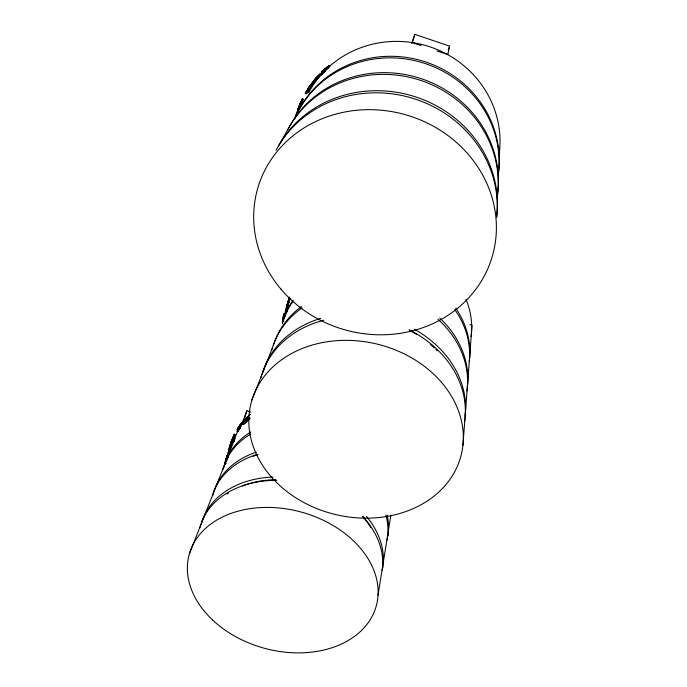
<?xml version="1.0" encoding="UTF-8"?>
<svg xmlns="http://www.w3.org/2000/svg" width="687" height="687" viewBox="0 0 687 687"><rect width="100%" height="100%" fill="white"/><g stroke="black" fill="none" stroke-linecap="round" stroke-linejoin="round"><path stroke-width="1.03" d="M310.344 86.863L312.714 83.702L311.907 83.075L305.277 93.329L306.144 93.853L307.003 92.41M284.203 318.382L284.238 316.501L283.525 320.503L282.64 320.322L283.705 314.964L283.594 316.578M284.014 314.68L283.825 316.475M284.47 317.102L284.607 315.204L283.765 318.82M287.269 310.198L287.123 311.967M230.377 450.535L230.549 448.98L229.767 448.791L229.99 450.492L229.2 450.311M499.097 150.831L499.234 147.636M286.256 311.804L286.393 310.326M229.398 451.934L229.424 450.346M230.188 452.08L229.99 450.492M462.944 445.185L464.97 418.452M465.228 415.103L467.22 388.825M467.435 386.025L469.273 361.869A95.854 81.727 12.8 0 0 454.923 309.76M469.47 359.292L472.012 325.191L469.985 324.522M227.543 457.49L227.706 455.636A9.97 1.391 -78.4 0 1 228.144 452.604L229.149 449.633L229.939 449.83L229.449 453.446L229.329 452.802M228.333 457.628L228.41 456.718M286.427 310.807L286.505 309.966M287.295 310.979L287.372 310.146M227.045 458.555L227.019 457.198L226.049 461.965L225.25 461.801L226.624 456.34L227.423 456.529L227.174 458.564M228.797 452.252L229.149 449.633M298.141 109.619L295.144 117.202M284.092 314.68L283.894 316.363M225.035 464.077C225.851 461.166 224.4 463.021 226.04 463.622M285.818 311.597L286.316 308.454L287.175 308.669L286.05 313.1M286.247 309.502L286.754 308.12L287.613 308.317L287.441 309.262L286.573 309.073L286.754 308.12L287.235 309.811M227.792 455.541L228.539 452.63M302.108 102.114L301.155 101.77L302.108 102.114L300.116 107.275L299.146 106.974L300.073 107.352L300.494 105.961L298.527 110.049M229.698 449.058L229.621 450.028L232.644 440.41L230.197 446.765L229.698 449.058L230.531 449.178L229.656 449.341L230.394 449.83L229.604 449.65M284.968 314.148L285.182 312.911M378.039 595.157L382.693 566.122M383.277 562.464L387.889 533.687M388.387 530.604L390.851 515.216M242.459 423.879C240.914 420.805 236.86 430.921 240.089 428.302L239.394 427.855L238.767 428.551M226.487 458.384C226.126 454.588 228.565 455.137 227.285 458.555M284.633 317.351L285.199 313.822L284.324 313.607C283.748 314.861 285.792 314.998 284.624 317.016M294.921 118.645L295.058 117.915M297.007 113.364L297.205 112.651M240.038 426.447C238.896 425.313 236.706 431.093 237.693 431.616L240.089 428.302M282.709 320.76L283.594 320.923L282.709 320.76L282.417 323.697M421.079 45.531L412.174 42.508L414.871 34.35L449.59 46.132L447.804 54.591L436.915 50.898M284.117 314.397L284.324 313.607L284.822 314.835A10.88 1.219 -79.5 0 1 285.345 311.4L286.316 308.454M226.504 456.451L226.916 455.352L227.303 456.64M295.238 117.039L297.076 111.955M231.115 442.574L230.669 444.429M229.939 449.83L228.943 452.793A9.798 1.348 -78.4 0 0 228.625 454.837M288.488 300.657L289.579 297.334L289.064 298.793M287.175 308.669L286.221 311.597A10.691 1.185 -79.5 0 0 285.68 315.032M287.939 302.838L288.214 301.773M288.016 303.929L287.415 306.909L290.103 298.33M287.123 305.767L287.389 304.856M240.321 428.044L246.848 410.74L250.858 412.054M244.727 417.79L246.848 410.74M297.557 111.706L297.832 110.813M289.012 298.656L289.596 297.119L287.037 305.612M242.691 424.24C243.121 426.129 251.124 417.988 248.548 417.292M411.857 43.513L414.871 34.35M286.874 306.548L286.204 308.257L287.905 301.653M297.514 109.843L298.502 110.135L297.514 109.843L302.34 98.722L303.233 99.211L301.189 103.471M298.45 110.221L303.233 99.211L301.473 100.405L302.366 100.886M297.591 109.671L299.12 106.33M229.458 448.508L229.681 447.838M243.55 423.553L244.469 421.595A3.22 0.567 -55.1 0 1 245.628 419.903L247.492 418.237A3.212 0.756 -50.1 0 1 247.818 418.065M239.462 428.989L240.897 425.219L242.236 423.681M324.247 71.92L325.449 71.147L324.753 70.366L323.491 71.328L323.912 70.512L329.193 65.497L322.684 70.735L321.902 71.594L322.615 72.341M448.19 50.125L449.59 46.132M233.468 438.237C234.319 437.336 232.635 436.674 232.704 437.937L233.468 438.237L234.31 435.979M231.321 441.715L231.88 440.127L229.415 446.507L229.054 449.53M290.146 298.45L287.072 308.48L288.377 302.958M230.969 442.308L234.705 434.253L235.443 434.613L231.734 442.6L230.969 442.308L234.164 434.519M232.704 437.937L234.25 434.33L234.997 434.656L231.734 442.6M288.755 299.626L286.548 306.66L286.857 306.076M297.282 113.784L298.879 109.946M232.378 438.907C231.51 439.525 233.108 440.161 233.133 439.233M236.981 431.204L239.394 427.855M288.222 303.396C290.017 300.485 289.133 298.132 289.828 299.06M288.488 302.692L290 298.69M287.896 301.696L289.012 298.871M249.682 419.096L249.106 419.594L248.505 419.061L249.656 417.808M250.214 414.63L250.643 414.373M249.106 419.594L249.759 418.898M251.828 400.263L261.592 375.394M262.82 372.277L272.421 347.811M239.703 427.348L237.693 431.616M225.224 464.429L225.817 462.926M189.397 553.748L200.252 526.302M201.617 522.841L212.386 495.602A90.22 68.477 15.4 0 1 257.264 454.39M213.537 492.691L223.515 467.443M224.589 464.738L234.868 438.744M234.25 434.33L234.945 434.794M237.908 429.847L237.195 429.461L237.685 428.259L240.63 424.051L242.417 422.084L243.095 422.539L242.64 423.681L241.781 423.424M227.715 455.55L227.354 456.426L226.555 456.228M285.199 313.822L284.89 314.569L284.014 314.354M225.25 461.801L225.68 460.762M282.64 320.322L283.345 316.252L283.396 318.433M321.095 74.342L312.422 84.527L314.199 81.847M230.008 450.243L230.549 448.98M287.613 308.317L287.149 309.399L286.281 309.202M233.048 437.628L235.443 434.613L233.803 437.963M282.615 322.315L282.726 320.863L283.602 321.027M234.705 434.253L233.855 436.039L234.653 436.408M300.296 105.394L299.91 106.245L302.022 102.277M299.034 105.789L302.34 98.722M300.271 103.685L301.198 101.676M301.112 101.848L300.159 103.823M319.618 75.913L313.701 82.904L314.655 81.324M237.195 429.461L238.964 426.541M229.243 448.388L231.407 441.389L229.106 448.499M247.887 419.465L247.612 419.972A3.22 0.756 -50.1 0 1 245.989 422.101L244.117 423.776A3.22 0.567 -55.1 0 1 243.524 424.016M308.643 88.039L305.56 92.951C306.874 94.978 310.644 88.726 308.643 88.039C306.488 92.178 310.601 81.959 312.07 84.664M321.902 71.594L323.027 70.572L320.46 74.162L321.13 74.995L325.449 71.147M308.669 89.757L309.476 88.649M321.13 74.995L322.718 73.226M320.46 74.162L324.753 70.366L325.398 71.233M280.545 142.458L290.678 124.536M311.263 84.106L311.907 83.075M306.144 93.853L312.714 83.702M238.647 428.499L238.063 429.641L237.341 429.246M310.309 86.914L306.926 92.659M306.136 91.878L305.475 93.003L306.342 93.535M306.368 91.491L306.668 90.993M307.226 92.032L307.527 91.534M307.621 89.404L307.948 88.863L308.798 89.43L308.472 89.971M243.267 423.063L247.414 418.074M239.067 427.838L239.677 426.953M325.26 70.108L328.257 67.678L325.277 70.598M240.158 426.155L241.326 424.489M315.539 80.07L319.481 75.871M324.608 71.276L329.872 66.287L327.57 67.953M324.839 69.009C321.568 73.311 332.525 62.174 324.839 69.009L325.535 69.773M248.505 419.061L249.08 418.555M287.441 309.262L286.634 308.721L287.587 308.566L286.719 308.369M226.779 455.893L227.672 455.739L226.873 455.541M284.16 314.217L285.139 314.045L284.272 313.83M227.225 459.706L226.332 459.783L227.131 459.938M282.666 320.09L283.594 320.09M226.504 460.702L225.473 460.625L225.92 458.564M225.267 461.612L226.109 461.604M286.634 308.721L287.501 308.91M229.656 449.341L230.446 449.521M285.345 311.4L286.221 311.597M285.998 309.605L286.865 309.811M228.144 452.604L228.943 452.793M284.212 314.019L285.088 314.225M228.874 450.655L229.664 450.844M226.822 455.721L227.612 455.91M286.264 308.583L287.132 308.798M229.089 449.77L229.879 449.968M232.756 437.808L233.52 438.1M231.021 442.17L231.785 442.462M231.407 441.123L232.172 441.432M299.558 105.704L300.477 106.099M298.072 108.306L299 108.701M233.683 435.472L234.439 435.79M300.494 103.17L301.404 103.591M234.585 434.476L235.323 434.845M302.177 99.065L303.07 99.546M237.032 431.067L237.745 431.479M237.693 430.079L238.398 430.491M240.21 424.789L240.897 425.219M239.342 427.984L240.038 428.43M306.402 91.551L307.252 92.127M309.09 86.966L309.923 87.558M307.802 89.216L308.643 89.808M308.6 88.125L309.433 88.726M311.503 83.797L312.31 84.424M248.557 418.924L249.158 419.456M249.415 418.134L250.008 418.675M321.945 71.508L322.658 72.264M321.533 73.054L322.246 73.81M323.989 70.409L324.685 71.182M226.281 460.797L226.719 458.744M282.28 322.71A95.854 81.727 12.8 0 1 293.452 300.777M260.734 378.468A104.269 85.918 13.1 0 1 323.757 320.236M409.074 329.786A104.269 85.918 13.1 0 1 464.567 421.646M273.452 345.209A99.452 83.574 13 0 1 301.421 306.514M439.74 318.004A99.452 83.574 13 0 1 467.186 388.095M262.236 374.312A103.771 85.686 13.1 0 1 320.717 318.382M414.244 329.176A103.771 85.686 13.1 0 1 464.97 417.224M271.854 349.812A99.864 83.788 13 0 1 302.203 307.793M437.859 319.189A99.864 83.788 13 0 1 466.98 390.903M283.224 320.314A95.467 81.53 12.8 0 1 292.619 300.872M455.782 308.188A95.467 81.53 12.8 0 1 469.212 361.422M409.4 330.335A100.19 82.715 13.1 0 1 416.623 334.423M430.371 344.41A100.19 82.715 13.1 0 1 434.253 347.897M435.73 349.331A100.19 82.715 13.1 0 1 437.172 350.774M466.026 299.377A91.8 79.537 12.7 0 1 471.093 336.707M298.313 110.976A106.571 101.101 16.4 0 1 422.952 62.843A106.571 101.101 16.4 0 1 498.59 172.755M276.08 150.316A117.091 108.409 16.2 0 1 412.689 98.284A117.091 108.409 16.2 0 1 496.675 217.547M308.6 92.797A101.573 97.468 16.6 0 1 327.064 68.623M327.828 67.901A101.573 97.468 16.6 0 1 443.733 52.556A101.573 97.468 16.6 0 1 499.243 153.63M290.137 125.377A111.036 104.261 16.3 0 1 421.535 78.782A111.036 104.261 16.3 0 1 497.379 194.902M278.407 146.116A116.455 107.988 16.2 0 1 415.455 96.833A116.455 107.988 16.2 0 1 496.538 216.955M288.025 129.156A111.552 104.622 16.3 0 1 419.439 80.01A111.552 104.622 16.3 0 1 497.431 196.078M299.807 108.297A106.099 100.757 16.4 0 1 423.939 61.409A106.099 100.757 16.4 0 1 498.676 170.737M222.974 469.427A86.931 67.317 15.4 0 1 250.738 434.047M199.702 528.355A93.81 69.627 15.4 0 1 276.818 480.342M362.616 516.366A93.81 69.627 15.4 0 1 382.255 570.433M234.087 441.672A83.582 66.029 15.4 0 1 241.953 423.905M242.545 423.046A83.582 66.029 15.4 0 1 249.836 414.647M253.16 456.314A86.777 65.995 15.4 0 1 258.02 454.545M212.747 495.731A89.885 68.365 15.4 0 1 256.371 452.149M387.167 515.173A89.885 68.365 15.4 0 1 387.786 535.877M201.068 524.894A93.398 69.499 15.4 0 1 272.722 477.036M366.411 516.349A93.398 69.499 15.4 0 1 382.281 569.961M385.905 515.121A90.22 68.477 15.4 0 1 387.116 540.016M226.993 494.09A90.177 67.094 15.4 0 1 228.642 492.983M242.563 485.907A90.177 67.094 15.4 0 1 275.745 479.646M363.028 516.813A90.177 67.094 15.4 0 1 370.851 527.616M223.799 467.718A86.622 67.197 15.4 0 1 250.824 431.951M241.876 424.223C251.846 419.036 249.57 410.379 241.876 424.223M229.913 448.276L229.939 448.74L232.18 441.655L229.913 448.276M247.655 417.748L246.659 419.98A3.246 0.756 -50.1 0 1 245.353 421.595L243.464 423.286A3.246 0.567 -55 0 1 242.863 423.536L243.816 421.114A3.246 0.567 -55 0 1 244.984 419.413L246.856 417.73A3.246 0.756 -50.1 0 1 247.595 417.567L247.655 417.748M312.92 82.174L318.88 75.192L315.625 78.232L312.92 82.174M320.365 73.603L311.658 83.908L315.719 78.06L320.365 73.603M305.749 92.505L305.277 93.329L306.617 93.028L305.749 92.505M273.95 479.827A108.245 87.73 13.2 0 0 456.889 467.34A108.245 87.73 13.2 0 0 337.36 340.64A108.245 87.73 13.2 0 0 273.95 479.827M280.863 289.021A122.123 111.741 16.1 0 0 488.405 267.346A122.123 111.741 16.1 0 0 355.832 110.367A122.123 111.741 16.1 0 0 280.863 289.021M212.403 619.829A97.013 70.555 15.4 0 0 373.702 613.105A97.013 70.555 15.4 0 0 262.133 507.513A97.013 70.555 15.4 0 0 212.403 619.829"/></g></svg>
